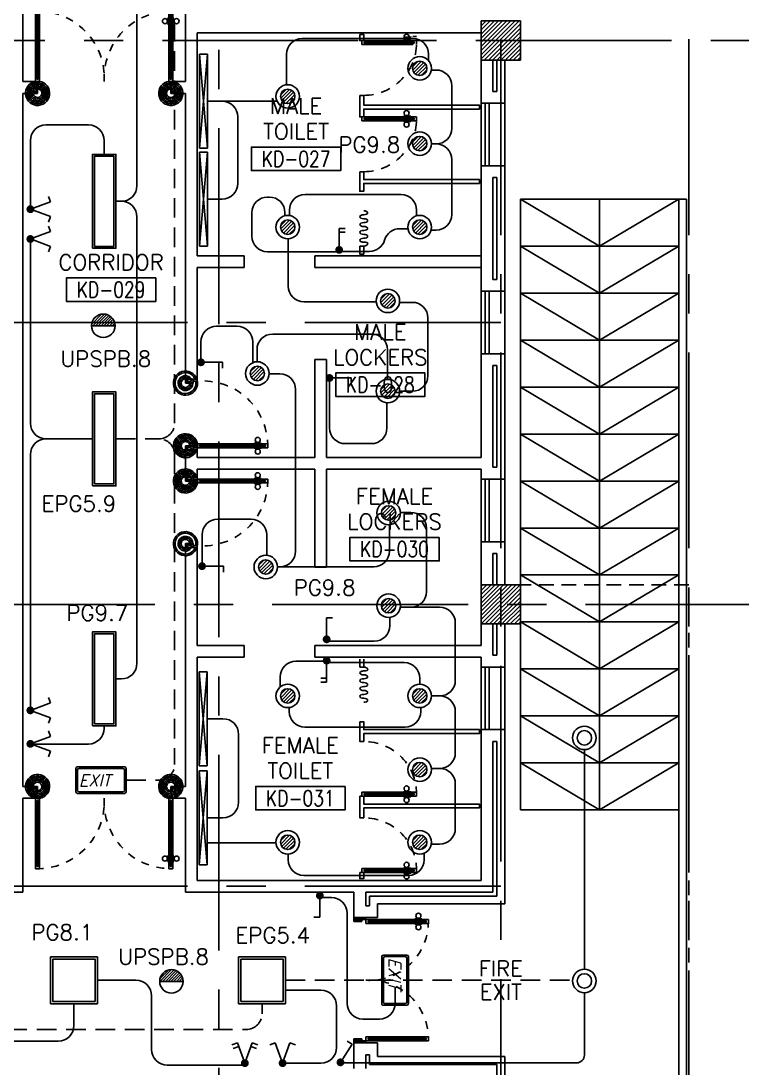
# Model space of a CAD drawing. Extents: x -0.4 to 93, y -13.2 to 77.1.
# Drawn here: x 74.54 to 83.75, y 44.25 to 57.62 of the extents above; entities that cross this region are included whole.
import ezdxf
from ezdxf.enums import TextEntityAlignment as Align

# ---------------------------------------------------------------- set-up
doc = ezdxf.new("R2010")
doc.units = 0
doc.header["$MEASUREMENT"] = 0
doc.header["$PDMODE"] = 3
doc.header["$PDSIZE"] = 0.1
for name, pattern in [('CENTERX2', [4, 2.5, -0.5, 0.5, -0.5]), ('HIDDEN', [0.375, 0.25, -0.125]), ('HIDDEN2', [0.1875, 0.125, -0.0625])]:
    doc.linetypes.add(name, pattern=pattern)
doc.layers.get('0').update_dxf_attribs({"linetype": 'CONTINUOUS'})
doc.layers.get('DEFPOINTS').update_dxf_attribs({"linetype": 'CONTINUOUS'})
for name, color, linetype in [('AX-DIM', 11, 'CONTINUOUS'), ('AXES', 11, 'CENTERX2'), ('CANOPY-LN', 11, 'CONTINUOUS'), ('COL', 11, 'CONTINUOUS'), ('CURT', 11, 'CONTINUOUS'), ('DOOR', 11, 'CONTINUOUS'), ('E-CLINE', 2, 'CONTINUOUS'), ('E-HLINE', 2, 'HIDDEN'), ('E-LITE', 4, 'CONTINUOUS'), ('E-SWITCH', 4, 'CONTINUOUS'), ('E-TEXT', 4, 'CONTINUOUS'), ('E-TRXT', 4, 'CONTINUOUS'), ('EL-LITE', 4, 'CONTINUOUS'), ('Handrail', 11, 'CONTINUOUS'), ('HAT', 11, 'CONTINUOUS'), ('INSUL', 11, 'CONTINUOUS'), ('PART', 11, 'CONTINUOUS'), ('Ramb', 11, 'CONTINUOUS'), ('RM-BOX', 11, 'CONTINUOUS'), ('RM-NAME', 11, 'CONTINUOUS'), ('RM-NO', 11, 'CONTINUOUS'), ('WALL', 11, 'CONTINUOUS'), ('WIN', 11, 'CONTINUOUS')]:
    doc.layers.add(name, color=color, linetype=linetype)
doc.styles.add('ITALICC', font='italicc')
doc.styles.add('ROMANS', font='ROMANS.shx', dxfattribs={"width": 0.6})
doc.dimstyles.new('STANDARD in', dxfattribs={"dimtxt": 0.2, "dimasz": 0.1, "dimexe": 0.07, "dimexo": 0.05, "dimgap": 0.1, "dimtad": 1, "dimdec": 0, "dimlfac": 1000, "dimzin": 0, "dimdsep": 46, "dimtxsty": 'ROMANS', "dimblk": 'ARCHTICK', "dimcen": 0.05, "dimdle": 0.05, "dimclrd": 7, "dimclre": 7, "dimclrt": 2, "dimadec": 0, "dimazin": 0, "dimtfac": 1, "dimtdec": 0, "dimtmove": 2, "dimatfit": 3, "dimldrblk": 'ARCHTICK', "dimfxl": 0, "dimtolj": 1, "dimtzin": 0, "dimarcsym": 0})

# ---------------------------------------------------------------- blocks, each defined once
blk = doc.blocks.new('_ARCHTICK')
at = {"color": 0, "linetype": 'ByBlock', "const_width": 0.15}
blk.add_lwpolyline([(-0.5, -0.5), (0.5, 0.5)], dxfattribs=at)
blk = doc.blocks.new('*D207')
at = {"layer": 'AX-DIM', "color": 7, "lineweight": -2}
for p, q in [((91.552, 64.87), (91.552, 5.45)), ((80.97, 64.82), (91.622, 64.82)), ((80.97, 5.5), (91.622, 5.5))]:
    blk.add_line(p, q, dxfattribs=at)
at = {"layer": 'DEFPOINTS', "color": 0}
for p in [(80.92, 64.82), (80.92, 5.5), (91.552, 5.5)]:
    blk.add_point(p, dxfattribs=at)
at = {"layer": 'AX-DIM', "color": 7, "lineweight": -2, "xscale": 0.1, "yscale": 0.1, "zscale": 0.1}
for p, rotation in [((91.552, 64.82), 90), ((91.552, 5.5), 270)]:
    blk.add_blockref('_ARCHTICK', p, dxfattribs=dict(at, rotation=rotation))
at = {"layer": 'AX-DIM', "color": 2, "insert": (91.352, 35.16), "char_height": 0.2, "attachment_point": 5, "rotation": 90, "style": 'ROMANS'}
blk.add_mtext('\\A1;59320', dxfattribs=at)
blk = doc.blocks.new('CURT2')
at = {"layer": 'CURT'}
blk.add_lwpolyline([(0, 0, -0.116434), (-19, -31, -0.116434), (-50, -50, -0.56066), (-101, -7, 0.45929), (-150, 50, 0.414214), (-200, 0, -0.414214), (-250, -50, -0.414214), (-300, 0, 0.414214), (-350, 50, 0.414214), (-400, 0, -0.414214), (-450, -50, -0.414214), (-500, 0, 0.414214), (-550, 50, 0.414214), (-600, 0, -0.414214), (-650, -50, -0.414214), (-700, 0, 0.414214), (-750, 50, 0.414214), (-800, 0, -0.414214), (-850, -50, -0.414214), (-900, 0, 0.414214)], format="xyb", dxfattribs=at)
blk = doc.blocks.new('RM1')
at = {"layer": 'RM-BOX'}
blk.add_lwpolyline([(570, -200), (-570, -200), (-570, -500), (570, -500)], close=True, dxfattribs=at)
at = {"layer": 'RM-NAME', "style": 'ROMANS'}
for tag, p in [('ROOMNAME1', (0, 324)), ('ROOMNAME2', (0, 0))]:
    blk.add_attdef(tag, text='', height=200, dxfattribs=at).set_placement(p, align=Align.MIDDLE)
at = {"layer": 'RM-NO', "style": 'ROMANS', "width": 0.8}
blk.add_attdef('ROOMNO', text='', height=200, dxfattribs=at).set_placement((0, -350), align=Align.MIDDLE)
blk = doc.blocks.new('A$C272A55A0')
at = {"layer": 'DOOR', "color": 0, "linetype": 'ByBlock'}
for p, q in [((0, 900), (0, 1050)), ((50, 1050), (0, 1050)), ((25, 950), (50, 950)), ((25, 900), (25, 950)), ((50, 950), (50, 1050)), ((1750, 950), (1750, 1050)), ((1750, 1050), (1800, 1050)), ((1775, 950), (1750, 950)), ((1775, 900), (1775, 950)), ((1800, 1050), (1800, 900)), ((0, 900), (25, 900)), ((75, 900), (25, 900)), ((25, 850), (25, 900)), ((42, 850), (25, 850)), ((58, 870), (42, 870)), ((42, 870), (42, 850)), ((58, 850), (58, 870)), ((75, 850), (58, 850)), ((75, 900), (75, 850)), ((1725, 900), (1775, 900)), ((1725, 900), (1725, 850)), ((1725, 850), (1742, 850)), ((1742, 870), (1758, 870)), ((1742, 850), (1742, 870)), ((1758, 870), (1758, 850)), ((1758, 850), (1775, 850)), ((1800, 900), (1775, 900)), ((1775, 850), (1775, 900)), ((1718, 160), (1709, 160)), ((1709, 95), (1709, 160)), ((1725, 173), (1718, 173)), ((1718, 173), (1718, 83)), ((1718, 95), (1718, 160)), ((1775, 173), (1782, 173)), ((1782, 173), (1782, 83)), ((1782, 160), (1791, 160)), ((1782, 95), (1782, 160)), ((1791, 95), (1791, 160)), ((25, 50), (42, 50)), ((25, 50), (25, 0)), ((25, 0), (75, 0)), ((75, 0), (25, 0)), ((42, 50), (42, 30)), ((42, 30), (58, 30)), ((58, 50), (75, 50)), ((58, 50), (58, 30)), ((75, 50), (75, 0)), ((1718, 95), (1709, 95)), ((1725, 83), (1718, 83)), ((1742, 50), (1725, 50)), ((1725, 50), (1725, 0)), ((1775, 0), (1725, 0)), ((1725, 0), (1775, 0)), ((1742, 50), (1742, 30)), ((1758, 30), (1742, 30)), ((1775, 50), (1758, 50)), ((1758, 50), (1758, 30)), ((1775, 83), (1782, 83)), ((1775, 50), (1775, 0)), ((1782, 95), (1791, 95))]:
    blk.add_line(p, q, dxfattribs=at)
at = {"layer": 'DOOR', "color": 9, "linetype": 'ByBlock'}
for p, q in [((50, 1050), (0, 1010)), ((50, 1050), (0, 937)), ((50, 1050), (37, 950)), ((1750, 1050), (1800, 1010)), ((1750, 1050), (1800, 937)), ((1750, 1050), (1763, 950))]:
    blk.add_line(p, q, dxfattribs=at)
at = {"layer": 'DOOR', "linetype": 'ByBlock'}
for p, q in [((25, 850), (25, 50)), ((42, 850), (42, 50)), ((58, 850), (58, 50)), ((75, 50), (75, 850)), ((1725, 50), (1725, 850)), ((1742, 850), (1742, 50)), ((1758, 850), (1758, 50)), ((1775, 850), (1775, 50))]:
    blk.add_line(p, q, dxfattribs=at)
at = {"layer": 'DOOR', "color": 0, "linetype": 'ByBlock'}
for centre in [(1676, 128), (1824, 128)]:
    blk.add_circle(centre, 32.4, dxfattribs=at)
at = {"layer": 'DOOR', "color": 9, "linetype": 'ByBlock'}
for centre, radius, start, end in [((50, 1050), 54.4, 203.2074, 270), ((50, 1050), 74.4, 227.7764, 270), ((50, 1050), 94.4, 238.0182, 270), ((50, 1050), 114, 244.0838, 257.3774), ((50, 1050), 34.4, 180, 270), ((50, 1050), 14.4, 180, 270), ((1750, 1050), 14.4, 270, 0), ((1750, 1050), 34.4, 270, 0), ((1750, 1050), 54.4, 270, 336.7926), ((1750, 1050), 74.4, 270, 312.2236), ((1750, 1050), 94.4, 270, 301.9818), ((1750, 1050), 114, 282.6226, 295.9162), ((50, 1050), 134, 248.1598, 259.28), ((50, 1050), 154, 251.1053, 256.2858), ((1750, 1050), 134, 280.72, 291.8402), ((1750, 1050), 154, 283.7142, 288.8947)]:
    blk.add_arc(centre, radius, start, end, dxfattribs=at)
at = {"layer": 'DOOR', "linetype": 'HIDDEN', "ltscale": 0.5}
for centre, start, end in [((50, 851), 268.3174, 3.2965), ((1750, 851), 176.7035, 271.6826)]:
    blk.add_arc(centre, 851, start, end, dxfattribs=at)
at = {"layer": 'WALL', "linetype": 'ByBlock'}
blk.add_line((1800, 900), (1800, 1050), dxfattribs=at)
blk = doc.blocks.new('DOOR90')
at = {"layer": 'DOOR', "color": 7, "linetype": 'ByBlock'}
for p, q in [((-150, 0), (0, 0)), ((-150, 0), (-150, -25)), ((0, -50), (-114, 0)), ((0, -50), (-40, 0)), ((0, -50), (0, 0)), ((-1000, -25), (-1050, -25)), ((-1050, -75), (-1050, -25)), ((-1050, -25), (-1050, -75)), ((-1000, -75), (-1050, -75)), ((-1000, -42), (-1020, -42)), ((-1020, -42), (-1020, -58)), ((-1000, -58), (-1020, -58)), ((-1000, -25), (-1000, -42)), ((-1000, -58), (-1000, -75)), ((-878, -18), (-968, -18)), ((-968, -25), (-968, -18)), ((-968, -75), (-968, -82)), ((-878, -82), (-968, -82)), ((-955, -9), (-890, -9)), ((-955, -18), (-955, -9)), ((-955, -18), (-890, -18)), ((-955, -82), (-890, -82)), ((-955, -82), (-955, -91)), ((-955, -91), (-890, -91)), ((-890, -18), (-890, -9)), ((-890, -82), (-890, -91)), ((-878, -25), (-878, -18)), ((-878, -75), (-878, -82)), ((-200, -25), (-150, -25)), ((-200, -42), (-200, -25)), ((-180, -42), (-200, -42)), ((-200, -58), (-180, -58)), ((-200, -75), (-200, -58)), ((-150, -75), (-200, -75)), ((-180, -58), (-180, -42)), ((-150, -25), (-100, -25)), ((-150, -75), (-150, -25)), ((-100, -25), (-100, -50)), ((0, -50), (-100, -37)), ((-100, -50), (0, -50)), ((-150, -875), (-100, -875)), ((-150, -900), (-150, -875)), ((-150, -900), (0, -900)), ((0, -900), (-150, -900)), ((0, -850), (-114, -900)), ((-100, -875), (-100, -850)), ((0, -850), (-100, -863)), ((-100, -850), (0, -850)), ((0, -850), (-40, -900)), ((0, -850), (0, -900))]:
    blk.add_line(p, q, dxfattribs=at)
at = {"layer": 'DOOR', "linetype": 'ByBlock'}
for p, q in [((-200, -25), (-1000, -25)), ((-200, -42), (-1000, -42)), ((-200, -58), (-1000, -58)), ((-1000, -75), (-200, -75))]:
    blk.add_line(p, q, dxfattribs=at)
at = {"layer": 'DOOR', "color": 7, "linetype": 'ByBlock'}
for centre in [(-923, 24), (-923, -124)]:
    blk.add_circle(centre, 32.4, dxfattribs=at)
for centre, radius, start, end in [((0, -50), 154, 161.1053, 166.2858), ((0, -50), 94.4, 148.0182, 180), ((0, -50), 134, 158.1598, 169.28), ((0, -50), 114, 154.0838, 167.3774), ((0, -50), 74.4, 137.7764, 180), ((0, -50), 54.4, 113.2074, 180), ((0, -50), 34.4, 90, 180), ((0, -50), 14.4, 90, 180), ((0, -850), 154, 193.7142, 198.8947), ((0, -850), 134, 190.72, 201.8402), ((0, -850), 94.4, 180, 211.9818), ((0, -850), 74.4, 180, 222.2236), ((0, -850), 54.4, 180, 246.7926), ((0, -850), 34.4, 180, 270), ((0, -850), 14.4, 180, 270)]:
    blk.add_arc(centre, radius, start, end, dxfattribs=at)
at = {"layer": 'DOOR', "linetype": 'HIDDEN', "ltscale": 0.5}
blk.add_arc((-222, -50), 828, 178.2701, 275.003, dxfattribs=at)
blk = doc.blocks.new('A$C5C1537D1')
at = {"layer": 'DOOR', "color": 0, "linetype": 'ByBlock'}
for p, q in [((25, 900), (25, 950)), ((75, 950), (25, 950)), ((25, 950), (75, 950)), ((75, 900), (75, 950)), ((1525, 900), (1525, 950)), ((1525, 950), (1575, 950)), ((1575, 950), (1525, 950)), ((1575, 900), (1575, 950)), ((25, 900), (42, 900)), ((42, 900), (42, 920)), ((42, 920), (58, 920)), ((58, 900), (58, 920)), ((58, 900), (75, 900)), ((1509, 855), (1509, 790)), ((1518, 855), (1509, 855)), ((1518, 778), (1518, 868)), ((1525, 868), (1518, 868)), ((1518, 855), (1518, 790)), ((1542, 900), (1525, 900)), ((1542, 900), (1542, 920)), ((1558, 920), (1542, 920)), ((1558, 900), (1558, 920)), ((1575, 900), (1558, 900)), ((1575, 868), (1582, 868)), ((1582, 778), (1582, 868)), ((1582, 855), (1582, 790)), ((1582, 855), (1591, 855)), ((1591, 855), (1591, 790)), ((1518, 790), (1509, 790)), ((1525, 778), (1518, 778)), ((1575, 778), (1582, 778)), ((1582, 790), (1591, 790)), ((0, 150), (25, 150)), ((0, 0), (0, 150)), ((25, 200), (25, 150)), ((42, 200), (25, 200)), ((25, 150), (25, 100)), ((75, 150), (25, 150)), ((42, 180), (42, 200)), ((58, 180), (42, 180)), ((58, 200), (58, 180)), ((75, 200), (58, 200)), ((75, 150), (75, 200)), ((1525, 150), (1525, 200)), ((1525, 200), (1542, 200)), ((1525, 150), (1575, 150)), ((1542, 200), (1542, 180)), ((1542, 180), (1558, 180)), ((1558, 180), (1558, 200)), ((1558, 200), (1575, 200)), ((1575, 200), (1575, 150)), ((1575, 150), (1575, 100)), ((1600, 150), (1575, 150)), ((1600, 0), (1600, 150)), ((50, 0), (0, 0)), ((25, 100), (50, 100)), ((50, 100), (50, 0)), ((1575, 100), (1550, 100)), ((1550, 100), (1550, 0)), ((1550, 0), (1600, 0))]:
    blk.add_line(p, q, dxfattribs=at)
at = {"layer": 'DOOR', "linetype": 'ByBlock'}
for p, q in [((25, 200), (25, 900)), ((42, 200), (42, 900)), ((58, 200), (58, 900)), ((75, 900), (75, 200)), ((1525, 900), (1525, 200)), ((1542, 200), (1542, 900)), ((1558, 200), (1558, 900)), ((1575, 200), (1575, 900))]:
    blk.add_line(p, q, dxfattribs=at)
at = {"layer": 'DOOR', "color": 9, "linetype": 'ByBlock'}
for p, q in [((50, 0), (0, 114)), ((50, 0), (0, 40)), ((50, 0), (37, 100)), ((1550, 0), (1600, 114)), ((1550, 0), (1563, 100)), ((1550, 0), (1600, 40))]:
    blk.add_line(p, q, dxfattribs=at)
at = {"layer": 'DOOR', "color": 0, "linetype": 'ByBlock'}
for centre in [(1476, 823), (1624, 823)]:
    blk.add_circle(centre, 32.4, dxfattribs=at)
at = {"layer": 'DOOR', "linetype": 'HIDDEN', "ltscale": 0.5}
for centre, start, end in [((50, 199), 356.2751, 91.9062), ((1550, 199), 88.0938, 183.7249)]:
    blk.add_arc(centre, 752, start, end, dxfattribs=at)
at = {"layer": 'DOOR', "color": 9, "linetype": 'ByBlock'}
for centre, radius, start, end in [((50, 0), 154, 103.7142, 108.8947), ((1550, 0), 154, 71.1053, 76.2858), ((50, 0), 134, 100.72, 111.8402), ((50, 0), 114, 102.6226, 115.9162), ((50, 0), 94.4, 90, 121.9818), ((50, 0), 74.4, 90, 132.2236), ((50, 0), 54.4, 90, 156.7926), ((50, 0), 34.4, 90, 180), ((50, 0), 14.4, 90, 180), ((1550, 0), 94.4, 58.0182, 90), ((1550, 0), 74.4, 47.7764, 90), ((1550, 0), 54.4, 23.2074, 90), ((1550, 0), 34.4, 0, 90), ((1550, 0), 14.4, 0, 90), ((1550, 0), 134, 68.1598, 79.28), ((1550, 0), 114, 64.0838, 77.3774)]:
    blk.add_arc(centre, radius, start, end, dxfattribs=at)
at = {"layer": 'WALL', "linetype": 'ByBlock'}
for p, q in [((0, 150), (0, 0)), ((1600, 150), (1600, 0))]:
    blk.add_line(p, q, dxfattribs=at)
blk = doc.blocks.new('COL50')
at = {"layer": 'COL'}
blk.add_lwpolyline([(-250, 250), (-250, -250), (250, -250), (250, 250)], close=True, dxfattribs=at)
blk = doc.blocks.new('*X122')
at = {"color": 0}
for p, q in [((253126, 55101), (253626, 55601)), ((253129, 55156), (253573, 55601)), ((253129, 55209), (253520, 55601)), ((253129, 55262), (253467, 55601)), ((253129, 55315), (253414, 55601)), ((253129, 55368), (253361, 55601)), ((253129, 55421), (253308, 55601)), ((253129, 55475), (253255, 55601)), ((253129, 55528), (253202, 55601)), ((253129, 55581), (253149, 55601)), ((253179, 55101), (253629, 55550)), ((253232, 55101), (253629, 55497)), ((253285, 55101), (253629, 55444)), ((253338, 55101), (253629, 55391)), ((253391, 55101), (253629, 55338)), ((253444, 55101), (253629, 55285)), ((253497, 55101), (253629, 55232)), ((253551, 55101), (253629, 55179)), ((253604, 55101), (253629, 55126))]:
    blk.add_line(p, q, dxfattribs=at)
blk = doc.blocks.new('*X118')
at = {"color": 0}
for p, q in [((253129, 62316), (253614, 62801)), ((253129, 62369), (253561, 62801)), ((253129, 62422), (253508, 62801)), ((253129, 62475), (253455, 62801)), ((253129, 62528), (253402, 62801)), ((253129, 62581), (253349, 62801)), ((253129, 62634), (253296, 62801)), ((253129, 62687), (253243, 62801)), ((253129, 62740), (253190, 62801)), ((253129, 62793), (253136, 62801)), ((253167, 62301), (253629, 62763)), ((253220, 62301), (253629, 62710)), ((253273, 62301), (253629, 62657)), ((253326, 62301), (253629, 62604)), ((253379, 62301), (253629, 62551)), ((253432, 62301), (253629, 62498)), ((253485, 62301), (253629, 62445)), ((253538, 62301), (253629, 62392)), ((253591, 62301), (253629, 62338))]:
    blk.add_line(p, q, dxfattribs=at)
blk = doc.blocks.new('1G1W')
for p, q in [((0, 0), (0.55, 0)), ((0.55, 0), (0.55, -0.15))]:
    blk.add_line(p, q)
at = {"const_width": 0.1}
blk.add_lwpolyline([(-0.05, 0, 1), (0.05, 0, 1)], format="xyb", close=True, dxfattribs=at)
blk = doc.blocks.new('1G2W')
for p, q in [((0.517, 0.188), (0.466, 0.329)), ((0, 0), (0.517, 0.188)), ((0, 0), (0.517, -0.188)), ((0.517, -0.188), (0.466, -0.329))]:
    blk.add_line(p, q)
at = {"const_width": 0.1}
blk.add_lwpolyline([(-0.05, 0, 1), (0.05, 0, 1)], format="xyb", close=True, dxfattribs=at)
blk = doc.blocks.new('2G2W')
for p, q in [((0.423, 0.154), (0.372, 0.295)), ((0.517, 0.188), (0.466, 0.329)), ((0, 0), (0.517, 0.188)), ((0, 0), (0.517, -0.188)), ((0.423, -0.154), (0.372, -0.295)), ((0.517, -0.188), (0.466, -0.329))]:
    blk.add_line(p, q)
at = {"const_width": 0.1}
blk.add_lwpolyline([(-0.05, 0, 1), (0.05, 0, 1)], format="xyb", close=True, dxfattribs=at)
blk = doc.blocks.new('L42')
at = {"layer": 'E-LITE'}
for p, q in [((0.3, 0.3), (-0.3, 0.3)), ((-0.3, 0.3), (-0.3, -0.3)), ((0.3, -0.3), (0.3, 0.3)), ((-0.3, -0.3), (0.3, -0.3))]:
    blk.add_line(p, q, dxfattribs=at)
at = {"layer": 'E-LITE', "color": 8}
blk.add_lwpolyline([(-0.27, 0.27), (-0.27, -0.27), (0.27, -0.27), (0.27, 0.27)], close=True, dxfattribs=at)
blk = doc.blocks.new('EXIT')
at = {"layer": 'E-LITE', "color": 4}
for p, q in [((-0.32, 0.15), (-0.32, -0.15)), ((0.3, 0.17), (-0.3, 0.17)), ((0.32, -0.15), (0.32, 0.15)), ((-0.3, -0.17), (0.3, -0.17))]:
    blk.add_line(p, q, dxfattribs=at)
at = {"layer": 'E-LITE', "color": 8}
for p, q in [((0.28, 0.15), (-0.28, 0.15)), ((-0.3, 0.13), (-0.3, -0.13)), ((0.3, -0.13), (0.3, 0.13)), ((-0.28, -0.15), (0.28, -0.15))]:
    blk.add_line(p, q, dxfattribs=at)
at = {"layer": 'E-LITE', "color": 4}
for centre, start, end in [((-0.3, 0.15), 90, 180), ((0.3, 0.15), 360, 90), ((-0.3, -0.15), 180, 270), ((0.3, -0.15), 270, 0)]:
    blk.add_arc(centre, 0.02, start, end, dxfattribs=at)
at = {"layer": 'E-LITE', "color": 8}
for centre, start, end in [((-0.28, 0.13), 90, 180), ((0.28, 0.13), 0, 90), ((-0.28, -0.13), 180, 270), ((0.28, -0.13), 270, 0)]:
    blk.add_arc(centre, 0.02, start, end, dxfattribs=at)
at = {"layer": 'E-LITE', "color": 5, "style": 'ITALICC'}
blk.add_text('EXIT', height=0.15, dxfattribs=at).set_placement((-0.284, -0.078))
blk = doc.blocks.new('*X62')
at = {"color": 0}
for p, q in [((21548.527, 18540.142), (21548.801, 18540.415)), ((21548.529, 18539.966), (21548.977, 18540.414)), ((21548.584, 18539.845), (21549.098, 18540.359)), ((21548.672, 18539.756), (21549.187, 18540.271)), ((21548.793, 18539.7), (21549.243, 18540.15)), ((21548.966, 18539.696), (21549.246, 18539.977))]:
    blk.add_line(p, q, dxfattribs=at)
blk = doc.blocks.new('SPOT')
at = {"layer": 'E-LITE'}
for radius in [0.6, 0.369]:
    blk.add_circle((0, 0), radius, dxfattribs=at)
at = {"layer": 'E-LITE', "color": 8}
blk.add_blockref('*X62', (-21548.886, -18540.056), dxfattribs=at)
blk = doc.blocks.new('2G1W')
for p, q in [((0, 0), (0.55, 0)), ((0.45, 0), (0.45, -0.15)), ((0.55, 0), (0.55, -0.15))]:
    blk.add_line(p, q)
at = {"const_width": 0.1}
blk.add_lwpolyline([(-0.05, 0, 1), (0.05, 0, 1)], format="xyb", close=True, dxfattribs=at)
blk = doc.blocks.new('MR14')
at = {"layer": 'E-LITE'}
for p, q in [((-600, 100), (-600, 0)), ((-600, 0), (600, 0)), ((600, 0), (600, 100))]:
    blk.add_line(p, q, dxfattribs=at)
at = {"layer": 'E-LITE', "color": 8}
for p, q in [((600, 100), (-600, 0)), ((600, 0), (-600, 100))]:
    blk.add_line(p, q, dxfattribs=at)
at = {"layer": 'E-LITE', "color": 3}
blk.add_line((600, 100), (-600, 100), dxfattribs=at)
blk = doc.blocks.new('L24')
at = {"color": 4}
blk.add_lwpolyline([(-0.6, 0.15), (-0.6, -0.15), (0.6, -0.15), (0.6, 0.15)], close=True, dxfattribs=at)
at = {"layer": 'E-LITE', "color": 8}
blk.add_lwpolyline([(-0.575, 0.125), (-0.575, -0.125), (0.575, -0.125), (0.575, 0.125)], close=True, dxfattribs=at)
blk = doc.blocks.new('EL')
at = {"layer": 'EL-LITE'}
h = blk.add_hatch(dxfattribs=at)
h.set_pattern_fill('ANSI31', color=4, scale=0.2, style=0)
h.set_pattern_definition([(45, (587.071197, 567.777136), (-0.0176776695, 0.0176776695), [])])
h.paths.add_polyline_path([(0.15, 0, 1), (-0.15, 0)])
at = {"layer": 'EL-LITE', "color": 4}
blk.add_line((-0.15, 0), (0.15, 0), dxfattribs=at)
blk.add_circle((0, 0), 0.15, dxfattribs=at)

msp = doc.modelspace()

# ---------------------------------------------------------------- linework, layer by layer
at = {"layer": 'AXES'}
for p, q in [((80.6695, -1.1143), (80.6695, 76.4248)), ((83.0695, -1.1143), (83.0695, 76.4248)), ((77.0695, 5.75), (77.0695, 64.57)), ((0.35, 57.37), (92.2481, 57.37)), ((80.6695, 53.77), (62.6695, 53.77)), ((92.2523, 50.17), (22.4295, 50.17)), ((80.6695, 46.57), (22.4295, 46.57))]:
    msp.add_line(p, q, dxfattribs=at)
at = {"layer": 'CANOPY-LN', "linetype": 'HIDDEN2', "ltscale": 1.5}
for p, q in [((83.0695, 50.42), (80.9195, 50.42)), ((83.0695, 42.72), (83.0695, 50.42))]:
    msp.add_line(p, q, dxfattribs=at)
at = {"layer": 'DOOR', "color": 97, "linetype": 'ByBlock'}
for p, q in [((78.9445, 57.37), (78.8945, 57.37)), ((78.8945, 57.32), (78.8945, 57.37)), ((78.9445, 57.37), (79.5445, 57.37)), ((78.9445, 57.353), (78.9445, 57.37)), ((79.4348, 57.4146), (79.4348, 57.4056)), ((79.4996, 57.4146), (79.4348, 57.4146)), ((79.4996, 57.4056), (79.4348, 57.4056)), ((79.4348, 57.3772), (79.4348, 57.3862)), ((79.4996, 57.3862), (79.4348, 57.3862)), ((79.4996, 57.3772), (79.4348, 57.3772)), ((79.4996, 57.4146), (79.4996, 57.4056)), ((79.4996, 57.3772), (79.4996, 57.3862)), ((79.5122, 57.4218), (79.5122, 57.4146)), ((79.5222, 57.4146), (79.5122, 57.4146)), ((79.5122, 57.37), (79.5122, 57.3772)), ((79.5222, 57.3772), (79.5122, 57.3772)), ((79.5222, 57.4218), (79.5222, 57.4146)), ((79.5222, 57.37), (79.5222, 57.3772)), ((79.5445, 57.4218), (79.5945, 57.4218)), ((79.5445, 57.37), (79.5445, 57.353)), ((79.5445, 57.37), (79.5945, 57.37)), ((79.5945, 57.37), (79.5945, 57.32)), ((79.5945, 57.32), (79.5945, 57.37)), ((78.8945, 57.32), (78.9445, 57.32)), ((78.9245, 57.353), (78.9445, 57.353)), ((78.9245, 57.337), (78.9245, 57.353)), ((78.9445, 57.337), (78.9245, 57.337)), ((78.9445, 57.353), (79.5445, 57.353)), ((78.9445, 57.337), (79.5445, 57.337)), ((78.9445, 57.32), (78.9445, 57.337)), ((79.5445, 57.32), (78.9445, 57.32)), ((79.5445, 57.353), (79.5645, 57.353)), ((79.5445, 57.337), (79.5445, 57.32)), ((79.5445, 57.337), (79.5645, 57.337)), ((79.5645, 57.353), (79.5645, 57.337)), ((78.9445, 56.395), (78.8945, 56.395)), ((78.8945, 56.345), (78.8945, 56.395)), ((78.8945, 56.345), (78.9445, 56.345)), ((78.9245, 56.378), (78.9445, 56.378)), ((78.9245, 56.362), (78.9245, 56.378)), ((78.9445, 56.362), (78.9245, 56.362)), ((78.9445, 56.395), (79.5445, 56.395)), ((78.9445, 56.378), (78.9445, 56.395)), ((78.9445, 56.378), (79.5445, 56.378)), ((78.9445, 56.362), (79.5445, 56.362)), ((78.9445, 56.345), (78.9445, 56.362)), ((79.5445, 56.345), (78.9445, 56.345)), ((79.4348, 56.4022), (79.4348, 56.4112)), ((79.4996, 56.4112), (79.4348, 56.4112)), ((79.4996, 56.4022), (79.4348, 56.4022)), ((79.4348, 56.3378), (79.4348, 56.3288)), ((79.4996, 56.3378), (79.4348, 56.3378)), ((79.4996, 56.3288), (79.4348, 56.3288)), ((79.4996, 56.4022), (79.4996, 56.4112)), ((79.4996, 56.3378), (79.4996, 56.3288)), ((79.5122, 56.395), (79.5122, 56.4022)), ((79.5222, 56.4022), (79.5122, 56.4022)), ((79.5122, 56.345), (79.5122, 56.3378)), ((79.5222, 56.3378), (79.5122, 56.3378)), ((79.5222, 56.395), (79.5222, 56.4022)), ((79.5222, 56.345), (79.5222, 56.3378)), ((79.5445, 56.395), (79.5445, 56.378)), ((79.5445, 56.395), (79.5945, 56.395)), ((79.5445, 56.378), (79.5645, 56.378)), ((79.5445, 56.362), (79.5445, 56.345)), ((79.5445, 56.362), (79.5645, 56.362)), ((79.5445, 56.345), (79.5945, 56.345)), ((79.5645, 56.378), (79.5645, 56.362)), ((79.5945, 56.395), (79.5945, 56.345)), ((79.5945, 56.345), (79.5945, 56.395))]:
    msp.add_line(p, q, dxfattribs=at)
at = {"layer": 'DOOR', "linetype": 'ByBlock'}
for p, q in [((78.8945, 47.77), (78.9445, 47.77)), ((78.8945, 47.77), (78.8945, 47.72)), ((78.9445, 47.753), (78.9245, 47.753)), ((78.9245, 47.753), (78.9245, 47.737)), ((78.9245, 47.737), (78.9445, 47.737)), ((79.5445, 47.77), (78.9445, 47.77)), ((78.9445, 47.77), (78.9445, 47.753)), ((78.9445, 47.753), (79.5445, 47.753)), ((78.9445, 47.737), (79.5445, 47.737)), ((78.9445, 47.737), (78.9445, 47.72)), ((79.4348, 47.7772), (79.4348, 47.7862)), ((79.4996, 47.7862), (79.4348, 47.7862)), ((79.4996, 47.7772), (79.4348, 47.7772)), ((79.4996, 47.7772), (79.4996, 47.7862)), ((79.5122, 47.77), (79.5122, 47.7772)), ((79.5222, 47.7772), (79.5122, 47.7772)), ((79.5222, 47.77), (79.5222, 47.7772)), ((79.5445, 47.753), (79.5445, 47.77)), ((79.5445, 47.77), (79.5945, 47.77)), ((79.5445, 47.753), (79.5645, 47.753)), ((79.5445, 47.72), (79.5445, 47.737)), ((79.5445, 47.737), (79.5645, 47.737)), ((79.5645, 47.737), (79.5645, 47.753)), ((79.5945, 47.72), (79.5945, 47.77)), ((79.5945, 47.77), (79.5945, 47.72)), ((78.9445, 47.72), (78.8945, 47.72)), ((78.9445, 47.72), (79.5445, 47.72)), ((79.4348, 47.7128), (79.4348, 47.7038)), ((79.4996, 47.7128), (79.4348, 47.7128)), ((79.4996, 47.7038), (79.4348, 47.7038)), ((79.4996, 47.7128), (79.4996, 47.7038)), ((79.5122, 47.72), (79.5122, 47.7128)), ((79.5222, 47.7128), (79.5122, 47.7128)), ((79.5222, 47.72), (79.5222, 47.7128)), ((79.5445, 47.72), (79.5945, 47.72)), ((79.4348, 46.8022), (79.4348, 46.8112)), ((79.4996, 46.8112), (79.4348, 46.8112)), ((79.4996, 46.8022), (79.4348, 46.8022)), ((79.4996, 46.8022), (79.4996, 46.8112)), ((79.5122, 46.795), (79.5122, 46.8022)), ((79.5222, 46.8022), (79.5122, 46.8022)), ((79.5222, 46.795), (79.5222, 46.8022)), ((78.8945, 46.795), (78.9445, 46.795)), ((78.8945, 46.795), (78.8945, 46.745)), ((78.9445, 46.745), (78.8945, 46.745)), ((78.9445, 46.778), (78.9245, 46.778)), ((78.9245, 46.778), (78.9245, 46.762)), ((78.9245, 46.762), (78.9445, 46.762)), ((79.5445, 46.795), (78.9445, 46.795)), ((78.9445, 46.795), (78.9445, 46.778)), ((78.9445, 46.778), (79.5445, 46.778)), ((78.9445, 46.762), (79.5445, 46.762)), ((78.9445, 46.762), (78.9445, 46.745)), ((78.9445, 46.745), (79.5445, 46.745)), ((79.4348, 46.7378), (79.4348, 46.7288)), ((79.4996, 46.7378), (79.4348, 46.7378)), ((79.4996, 46.7288), (79.4348, 46.7288)), ((79.4996, 46.7378), (79.4996, 46.7288)), ((79.5122, 46.745), (79.5122, 46.7378)), ((79.5222, 46.7378), (79.5122, 46.7378)), ((79.5222, 46.745), (79.5222, 46.7378)), ((79.5445, 46.778), (79.5445, 46.795)), ((79.5445, 46.795), (79.5945, 46.795)), ((79.5445, 46.778), (79.5645, 46.778)), ((79.5445, 46.745), (79.5445, 46.762)), ((79.5445, 46.762), (79.5645, 46.762)), ((79.5445, 46.745), (79.5945, 46.745)), ((79.5645, 46.762), (79.5645, 46.778)), ((79.5945, 46.745), (79.5945, 46.795)), ((79.5945, 46.795), (79.5945, 46.745))]:
    msp.add_line(p, q, dxfattribs=at)
at = {"layer": 'DOOR', "color": 97, "linetype": 'ByBlock'}
for centre in [(79.4672, 57.4185), (79.4672, 57.3732), (79.4672, 56.4435), (79.4672, 56.2965)]:
    msp.add_circle(centre, 0.0324, dxfattribs=at)
at = {"layer": 'DOOR', "linetype": 'ByBlock'}
for centre in [(79.4672, 47.8185), (79.4672, 47.6715), (79.4672, 46.8435), (79.4672, 46.6965)]:
    msp.add_circle(centre, 0.0324, dxfattribs=at)
at = {"layer": 'DOOR', "color": 97, "linetype": 'HIDDEN', "ltscale": 0.5}
for centre in [(78.92, 57.345), (78.92, 56.37)]:
    msp.add_arc(centre, 0.675, 269.96077, 2.12255, dxfattribs=at)
at = {"layer": 'DOOR', "linetype": 'HIDDEN', "ltscale": 0.5}
for centre in [(78.92, 47.745), (78.92, 46.77)]:
    msp.add_arc(centre, 0.675, 357.87745, 90.03923, dxfattribs=at)
at = {"layer": 'E-CLINE', "color": 4}
for p, q in [((76.0248, 58.3021), (76.0248, 55.5166)), ((78.1334, 57.3946), (79.5477, 57.3946)), ((77.9334, 56.8053), (77.9334, 57.1946)), ((79.7477, 57.1133), (79.7477, 57.1946)), ((79.783, 56.9934), (79.8429, 56.9934)), ((80.0429, 56.7934), (80.0429, 56.2493)), ((76.9244, 56.5954), (77.1122, 56.5954)), ((77.1122, 56.5954), (77.8127, 56.5954)), ((77.3122, 56.3954), (77.3122, 55.5452)), ((79.7845, 56.0493), (79.8429, 56.0493)), ((80.0429, 55.8493), (80.0429, 55.1475)), ((79.395, 55.4028), (78.1709, 55.4028)), ((75.757, 55.3166), (75.8248, 55.3166)), ((75.757, 55.3166), (75.8248, 55.3166)), ((76.9243, 55.3452), (77.1122, 55.3452)), ((76.0248, 49.4177), (76.0248, 55.1166)), ((77.9709, 55.1355), (77.9709, 55.2028)), ((79.595, 55.1316), (79.595, 55.2028)), ((77.9569, 54.8371), (77.9569, 54.2334)), ((79.7793, 54.9475), (79.8429, 54.9475)), ((79.0783, 54.0334), (78.1569, 54.0334)), ((79.3767, 54.0267), (79.539, 54.0267)), ((79.739, 53.8267), (79.739, 53.0905)), ((77.7574, 53.6215), (79.0215, 53.6215)), ((77.5574, 53.2679), (77.5574, 53.4215)), ((79.2215, 53.0425), (79.2215, 53.4215)), ((77.7115, 53.1118), (77.8504, 53.1118)), ((78.0504, 52.9118), (78.0504, 50.8507)), ((79.3778, 52.8905), (79.539, 52.8905)), ((79.3873, 51.3441), (79.5216, 51.3441)), ((79.2467, 51.1871), (79.2467, 50.8507)), ((79.7216, 51.1441), (79.7216, 50.3325)), ((77.8196, 50.6507), (77.8504, 50.6507)), ((77.8504, 50.6507), (79.0467, 50.6507)), ((79.3865, 50.1351), (79.8887, 50.1325)), ((80.0887, 49.2006), (80.0887, 49.9325)), ((75.757, 49.2177), (75.8248, 49.2177)), ((75.757, 49.2177), (75.8248, 49.2177)), ((79.7846, 49.0006), (79.8887, 49.0006)), ((77.9681, 48.8519), (77.9681, 48.8016)), ((79.6484, 48.8515), (79.6484, 48.8016)), ((76.9206, 48.7094), (77.123, 48.7094)), ((80.0887, 48.2753), (80.0887, 48.8006)), ((79.4484, 48.6016), (78.1681, 48.6016)), ((77.323, 48.5094), (77.323, 47.6437)), ((79.7837, 48.0753), (79.8887, 48.0753)), ((80.0887, 47.8753), (80.0887, 47.3095)), ((76.9206, 47.4437), (77.123, 47.4437)), ((77.8, 47.126), (76.9206, 47.126)), ((79.7829, 47.1095), (79.8887, 47.1095)), ((77.955, 46.9819), (77.955, 46.9071)), ((79.6913, 46.993), (79.6913, 46.9071)), ((78.155, 46.7071), (79.4913, 46.7071)), ((75.2213, 45.07), (75.2213, 44.7935)), ((73.0213, 44.5935), (75.0213, 44.5935))]:
    msp.add_line(p, q, dxfattribs=at)
for centre, start, end in [((78.1334, 57.1946), 90, 180), ((79.5477, 57.1946), 0, 90), ((79.8429, 56.7934), 0, 90), ((77.1122, 56.3954), 0, 90), ((79.8429, 56.2493), 270, 0), ((79.8429, 55.8493), 0, 90), ((75.8248, 55.5166), 270, 0), ((77.1122, 55.5452), 270, 0), ((78.1709, 55.2028), 90, 180), ((79.395, 55.2028), 0, 90), ((75.8248, 55.1166), 0, 90), ((79.8429, 55.1475), 270, 0), ((78.1569, 54.2334), 180, 270), ((79.539, 53.8267), 0, 90), ((77.7574, 53.4215), 90, 180), ((79.0215, 53.4215), 0, 90), ((77.8504, 52.9118), 0, 90), ((79.539, 53.0905), 270, 0), ((79.5216, 51.1441), 0, 90), ((77.8504, 50.8507), 270, 0), ((79.0467, 50.8507), 270, 0), ((79.5216, 50.3325), 270, 0), ((79.8887, 49.9325), 0, 90), ((75.8248, 49.4177), 270, 0), ((79.8887, 49.2006), 270, 0), ((79.8887, 48.8006), 0, 90), ((77.123, 48.5094), 0, 90), ((78.1681, 48.8016), 180, 270), ((79.4484, 48.8016), 270, 0), ((79.8887, 48.2753), 270, 0), ((79.8887, 47.8753), 0, 90), ((77.123, 47.6437), 270, 0), ((79.8887, 47.3095), 270, 0), ((78.155, 46.9071), 180, 270), ((79.4913, 46.9071), 270, 0), ((75.0213, 44.7935), 270, 0)]:
    msp.add_arc(centre, 0.2, start, end, dxfattribs=at)
at = {"layer": 'E-HLINE', "color": 4}
for p, q in [((76.5057, 52.4831), (76.5057, 60.589)), ((75.757, 52.2831), (76.3057, 52.2831)), ((76.5057, 52.0831), (76.5057, 48.1256)), ((75.8866, 47.9256), (76.3057, 47.9256)), ((77.9213, 45.37), (81.5866, 45.37)), ((77.6213, 45.07), (77.6213, 44.9413)), ((70.6213, 44.7413), (77.4213, 44.7413))]:
    msp.add_line(p, q, dxfattribs=at)
for centre, start, end in [((76.3057, 52.4831), 270, 0), ((76.3057, 52.0831), 0, 90), ((76.3057, 48.1256), 270, 0), ((77.4213, 44.9413), 270, 0)]:
    msp.add_arc(centre, 0.2, start, end, dxfattribs=at)
at = {"layer": 'E-LITE'}
for centre, radius in [((81.7363, 48.4652), 0.15), ((81.7363, 48.4652), 0.0922), ((81.7363, 45.361), 0.15), ((81.7363, 45.361), 0.0922)]:
    msp.add_circle(centre, radius, dxfattribs=at)
at = {"layer": 'E-SWITCH', "color": 4}
for p, q in [((74.8647, 56.2917), (75.407, 56.2917)), ((74.6647, 55.1907), (74.6647, 56.0917)), ((75.607, 55.9166), (75.607, 56.0917)), ((77.7143, 55.3714), (77.6913, 55.3714)), ((77.4913, 55.1714), (77.4913, 54.8714)), ((77.9143, 55.1327), (77.9143, 55.1714)), ((79.4859, 54.9671), (79.3787, 54.9671)), ((74.6647, 54.8107), (74.6647, 52.4831)), ((78.6062, 54.6714), (77.6913, 54.6714)), ((78.6311, 54.677), (78.9941, 54.677)), ((77.3041, 53.7206), (77.0423, 53.7206)), ((76.8423, 53.2861), (76.8423, 53.5206)), ((77.5041, 53.2564), (77.5041, 53.5206)), ((78.4828, 53.0357), (78.4828, 52.4221)), ((79.2162, 52.7431), (79.2162, 52.4221)), ((75.457, 52.2831), (74.8647, 52.2831)), ((78.6828, 52.2221), (79.0162, 52.2221)), ((74.6647, 48.7914), (74.6647, 52.0831)), ((77.4815, 51.2578), (77.0558, 51.2578)), ((76.8558, 50.6825), (76.8558, 51.0578)), ((77.6815, 50.7965), (77.6815, 51.0578)), ((79.2531, 50.0032), (79.2531, 49.8987)), ((78.4462, 49.6987), (79.0531, 49.6987)), ((78.4226, 49.4431), (78.0534, 49.4431)), ((78.4462, 49.4263), (79.4364, 49.4263)), ((77.8534, 49.1157), (77.8534, 49.2431)), ((79.6364, 49.1508), (79.6364, 49.2263)), ((75.607, 48.6177), (75.607, 48.5867)), ((74.6647, 48.3867), (75.407, 48.3867)), ((81.7363, 45.511), (81.7363, 48.3152)), ((78.3594, 46.4256), (78.5079, 46.4256)), ((78.7079, 46.2256), (78.7079, 45.074)), ((75.5213, 45.37), (76.0127, 45.37)), ((77.9213, 45.2425), (78.3738, 45.2425)), ((79.32, 45.275), (79.32, 45.074)), ((81.7363, 44.4143), (81.7363, 45.211)), ((76.2127, 45.17), (76.2127, 44.4866)), ((78.5738, 45.0425), (78.5738, 44.5116)), ((79.12, 44.874), (78.9079, 44.874)), ((77.4023, 44.2866), (76.4127, 44.2866)), ((77.9093, 44.3116), (78.3738, 44.3116)), ((78.6157, 44.3143), (81.6363, 44.3143))]:
    msp.add_line(p, q, dxfattribs=at)
for centre, radius, start, end in [((74.8647, 56.0917), 0.2, 90, 180), ((75.407, 56.0917), 0.2, 0, 90), ((77.6913, 55.1714), 0.2, 90, 180), ((77.7143, 55.1714), 0.2, 0, 90), ((79.3787, 54.7671), 0.2, 90, 164.05559), ((77.6913, 54.8714), 0.2, 180, 270), ((78.9941, 54.877), 0.2, 270, 344.05559), ((77.0423, 53.5206), 0.2, 90, 180), ((77.3041, 53.5206), 0.2, 0, 90), ((74.8647, 52.4831), 0.2, 180, 270), ((78.6828, 52.4221), 0.2, 180, 270), ((79.0162, 52.4221), 0.2, 270, 0), ((74.8647, 52.0831), 0.2, 90, 180), ((77.0558, 51.0578), 0.2, 90, 180), ((77.4815, 51.0578), 0.2, 0, 90), ((79.0531, 49.8987), 0.2, 270, 0), ((78.0534, 49.2431), 0.2, 90, 180), ((79.4364, 49.2263), 0.2, 0, 90), ((75.407, 48.5867), 0.2, 270, 0), ((78.5079, 46.2256), 0.2, 0, 90), ((76.0127, 45.17), 0.2, 0, 90), ((78.3738, 45.0425), 0.2, 0, 90), ((78.9079, 45.074), 0.2, 180, 270), ((79.12, 45.074), 0.2, 270, 0), ((76.4127, 44.4866), 0.2, 180, 270), ((78.3738, 44.5116), 0.2, 270, 0), ((81.6363, 44.4143), 0.1, 270, 0)]:
    msp.add_arc(centre, radius, start, end, dxfattribs=at)
at = {"layer": 'Handrail'}
for p, q in [((80.9195, 47.545), (80.9195, 55.345)), ((82.9395, 46.345), (82.9395, 55.345)), ((82.9395, 55.345), (83.0395, 55.345)), ((83.0395, 46.345), (83.0395, 55.345)), ((82.9395, 41.9493), (82.9395, 46.345)), ((83.0395, 41.9493), (83.0395, 46.345))]:
    msp.add_line(p, q, dxfattribs=at)
at = {"layer": 'INSUL'}
for p, q in [((80.5695, 57.12), (80.5695, 56.72)), ((80.6195, 57.12), (80.6195, 56.72)), ((80.6195, 56.72), (80.5695, 56.72)), ((80.5695, 55.62), (80.5695, 54.32)), ((80.6195, 55.62), (80.5695, 55.62)), ((80.6195, 55.62), (80.6195, 54.32)), ((80.6195, 54.32), (80.5695, 54.32)), ((80.5695, 51.92), (80.5695, 53.22)), ((80.6195, 53.22), (80.5695, 53.22)), ((80.6195, 51.92), (80.6195, 53.22)), ((80.6195, 51.92), (80.5695, 51.92)), ((80.5695, 50.82), (80.5695, 50.42)), ((80.6195, 50.82), (80.5695, 50.82)), ((80.6195, 50.82), (80.6195, 50.42)), ((80.5695, 49.52), (80.5695, 49.92)), ((80.6195, 49.52), (80.6195, 49.92)), ((80.5695, 49.52), (80.6195, 49.52)), ((80.5695, 46.495), (80.5695, 48.42)), ((80.5695, 48.42), (80.6195, 48.42)), ((80.6195, 46.445), (80.6195, 48.42)), ((78.9445, 46.495), (78.9445, 46.3184)), ((80.5695, 46.495), (78.9445, 46.495)), ((78.9945, 46.445), (78.9945, 46.3184)), ((80.6195, 46.445), (78.9945, 46.445)), ((78.9445, 46.3184), (78.9945, 46.3184)), ((78.9445, 44.4184), (78.9445, 44.245)), ((78.9445, 44.4184), (78.9945, 44.4184)), ((78.9945, 44.4184), (78.9945, 44.295)), ((80.6195, 44.295), (78.9945, 44.295)), ((80.6195, 43.22), (80.6195, 44.295))]:
    msp.add_line(p, q, dxfattribs=at)
at = {"layer": 'PART'}
for p, q in [((78.9195, 57.37), (78.8695, 57.37)), ((78.9195, 54.745), (78.8695, 54.745)), ((78.8695, 49.37), (78.8695, 49.472)), ((78.9195, 49.37), (78.8695, 49.37)), ((78.9195, 49.37), (78.9195, 49.472)), ((78.8695, 47.445), (78.8695, 47.72)), ((78.9195, 47.72), (78.8695, 47.72)), ((78.9195, 47.72), (78.8695, 47.72)), ((78.9195, 47.62), (78.9195, 47.72)), ((78.9195, 47.445), (78.9195, 47.57)), ((78.9195, 47.445), (78.8695, 47.445)), ((78.9195, 46.745), (78.8695, 46.745))]:
    msp.add_line(p, q, dxfattribs=at)
for points in [[(78.8695, 57.447), (78.9195, 57.447), (78.9195, 57.37), (78.8695, 57.37)], [(78.8695, 56.67), (78.9195, 56.67), (78.9195, 56.545), (80.3965, 56.545), (80.3965, 56.495), (78.9195, 56.495), (78.9195, 56.395), (78.8695, 56.395)], [(78.8695, 55.695), (78.9195, 55.695), (78.9195, 55.595), (80.3965, 55.595), (80.3965, 55.545), (78.9195, 55.545), (78.9195, 55.445), (78.8695, 55.445)], [(78.8695, 54.745), (78.9195, 54.745), (78.9195, 54.643), (78.8695, 54.643)], [(78.8695, 48.67), (78.9195, 48.67), (78.9195, 48.57), (80.3965, 48.57), (80.3965, 48.52), (78.9195, 48.52), (78.92, 48.42), (78.8695, 48.42)], [(78.8695, 47.72), (78.9195, 47.72), (78.9195, 47.62), (80.3965, 47.62), (80.3965, 47.57), (78.9195, 47.57), (78.92, 47.445), (78.8695, 47.445)], [(78.8695, 46.745), (78.9195, 46.745), (78.9195, 46.668), (78.8695, 46.668)]]:
    msp.add_lwpolyline(points, close=True, dxfattribs=at)
at = {"layer": 'Ramb'}
for p, q in [((82.9395, 55.345), (80.9195, 55.345)), ((80.9195, 55.345), (81.9295, 54.745)), ((81.9295, 47.545), (81.9295, 55.345)), ((81.9295, 54.745), (82.9395, 55.345)), ((82.9395, 54.745), (80.9195, 54.745)), ((80.9195, 54.745), (81.9295, 54.145)), ((81.9295, 54.145), (82.9395, 54.745)), ((82.9395, 54.145), (80.9195, 54.145)), ((80.9195, 54.145), (81.9295, 53.545)), ((81.9295, 53.545), (82.9395, 54.145)), ((82.9395, 53.545), (80.9195, 53.545)), ((80.9195, 53.545), (81.9295, 52.945)), ((81.9295, 52.945), (82.9395, 53.545)), ((82.9395, 52.945), (80.9195, 52.945)), ((80.9195, 52.945), (81.9295, 52.345)), ((81.9295, 52.345), (82.9395, 52.945)), ((82.9395, 52.345), (80.9195, 52.345)), ((80.9195, 52.345), (81.9295, 51.745)), ((81.9295, 51.745), (82.9395, 52.345)), ((82.9395, 51.745), (80.9195, 51.745)), ((80.9195, 51.745), (81.9295, 51.145)), ((81.9295, 51.145), (82.9395, 51.745)), ((82.9395, 51.145), (80.9195, 51.145)), ((80.9195, 51.145), (81.9295, 50.545)), ((81.9295, 50.545), (82.9395, 51.145)), ((82.9395, 50.545), (80.9195, 50.545)), ((80.9195, 50.545), (81.9295, 49.945)), ((81.9295, 49.945), (82.9395, 50.545)), ((82.9395, 49.945), (80.9195, 49.945)), ((80.9195, 49.945), (81.9295, 49.345)), ((81.9295, 49.345), (82.9395, 49.945)), ((82.9395, 49.345), (80.9195, 49.345)), ((80.9195, 49.345), (81.9295, 48.745)), ((81.9295, 48.745), (82.9395, 49.345)), ((82.9395, 48.745), (80.9195, 48.745)), ((80.9195, 48.745), (81.9295, 48.145)), ((81.9295, 48.145), (82.9395, 48.745)), ((82.9395, 48.145), (80.9195, 48.145)), ((80.9195, 48.145), (81.9295, 47.545)), ((81.9295, 47.545), (82.9395, 48.145)), ((82.9395, 47.545), (80.9195, 47.545))]:
    msp.add_line(p, q, dxfattribs=at)
at = {"layer": 'WALL'}
for p, q in [((74.5695, 60.095), (74.5695, 56.845)), ((74.5695, 56.845), (74.5695, 60.095)), ((76.6445, 59.545), (76.6445, 56.845)), ((80.4195, 57.47), (76.7945, 57.47)), ((76.7945, 54.62), (76.7945, 57.47)), ((80.4195, 57.12), (80.4195, 56.57)), ((80.7195, 57.12), (80.7195, 56.57)), ((74.707, 56.845), (74.5695, 56.845)), ((74.707, 56.845), (74.707, 56.695)), ((76.6445, 56.845), (76.507, 56.845)), ((76.507, 56.845), (76.507, 56.695)), ((74.5695, 56.695), (74.5695, 47.845)), ((74.707, 56.695), (74.5695, 56.695)), ((74.5695, 56.695), (74.5695, 56.245)), ((76.6445, 56.695), (76.507, 56.695)), ((76.6445, 56.695), (76.6445, 53.045)), ((76.6445, 56.695), (76.6445, 56.245)), ((80.7195, 56.57), (80.4195, 56.57)), ((80.4195, 55.77), (80.4195, 54.17)), ((80.7195, 55.77), (80.4195, 55.77)), ((80.7195, 55.77), (80.7195, 54.17)), ((77.3945, 54.62), (76.7945, 54.62)), ((77.3945, 54.62), (77.3945, 54.47)), ((78.2945, 54.47), (78.2945, 54.62)), ((80.4195, 54.62), (78.2945, 54.62)), ((77.3945, 54.47), (76.7945, 54.47)), ((76.7945, 53.045), (76.7945, 54.47)), ((80.4195, 54.47), (78.2945, 54.47)), ((80.7195, 54.17), (80.4195, 54.17)), ((80.7195, 53.37), (80.4195, 53.37)), ((80.4195, 52.045), (80.4195, 53.37)), ((80.7195, 51.77), (80.7195, 53.37)), ((78.4445, 53.295), (78.2945, 53.295)), ((78.2945, 52.045), (78.2945, 53.295)), ((78.4445, 52.045), (78.4445, 53.295)), ((76.7945, 53.045), (76.6445, 53.045)), ((76.6445, 52.145), (76.6445, 51.795)), ((76.7945, 52.145), (76.6445, 52.145)), ((76.7945, 52.045), (76.7945, 52.145)), ((78.2945, 52.045), (76.7945, 52.045)), ((80.4195, 52.045), (78.4445, 52.045)), ((78.2945, 51.895), (76.7945, 51.895)), ((76.7945, 51.895), (76.7945, 51.795)), ((78.2945, 51.895), (78.2945, 50.645)), ((78.4445, 51.895), (78.4445, 50.645)), ((80.4195, 51.895), (78.4445, 51.895)), ((80.4195, 51.77), (80.4195, 51.895)), ((76.7945, 51.795), (76.6445, 51.795)), ((80.7195, 51.77), (80.4195, 51.77)), ((80.7195, 50.97), (80.4195, 50.97)), ((80.4195, 50.42), (80.4195, 50.97)), ((80.7195, 50.42), (80.7195, 50.97)), ((76.6445, 50.895), (76.6445, 47.845)), ((76.7945, 50.895), (76.6445, 50.895)), ((76.7945, 50.895), (76.7945, 49.645)), ((78.4445, 50.645), (78.2945, 50.645)), ((80.4195, 49.645), (80.4195, 49.92)), ((80.7195, 46.345), (80.7195, 49.92)), ((77.3945, 49.645), (76.7945, 49.645)), ((77.3945, 49.495), (77.3945, 49.645)), ((78.2945, 49.645), (78.2945, 49.495)), ((80.4195, 49.645), (78.2945, 49.645)), ((76.7945, 49.495), (76.7945, 46.645)), ((77.3945, 49.495), (76.7945, 49.495)), ((80.4195, 49.495), (78.2945, 49.495)), ((80.4195, 49.37), (80.4195, 49.495)), ((80.4195, 49.37), (80.7195, 49.37)), ((80.4195, 46.645), (80.4195, 48.57)), ((80.4195, 48.57), (80.7195, 48.57)), ((74.707, 47.845), (74.5695, 47.845)), ((74.707, 47.695), (74.707, 47.845)), ((76.6445, 47.845), (76.507, 47.845)), ((76.507, 47.695), (76.507, 47.845)), ((74.5695, 47.695), (74.5695, 46.495)), ((74.707, 47.695), (74.5695, 47.695)), ((76.6445, 47.695), (76.507, 47.695)), ((76.6445, 47.695), (76.6445, 46.495)), ((80.4195, 46.645), (76.7945, 46.645)), ((74.5695, 46.495), (70.8645, 46.495)), ((78.7945, 46.495), (76.6445, 46.495)), ((78.7945, 46.495), (78.7945, 46.1704)), ((79.0945, 46.345), (79.0945, 46.1704)), ((80.7195, 46.345), (79.0945, 46.345)), ((78.7945, 46.1704), (79.0945, 46.1704)), ((78.7945, 44.5704), (79.0945, 44.5704)), ((78.7945, 44.5704), (78.7945, 44.245)), ((79.0945, 44.5704), (79.0945, 44.395)), ((80.7195, 44.395), (79.0945, 44.395)), ((80.7195, 43.22), (80.7195, 44.395))]:
    msp.add_line(p, q, dxfattribs=at)
at = {"layer": 'WIN'}
for p, q in [((80.4195, 56.57), (80.4195, 55.77)), ((80.4695, 56.57), (80.4695, 55.77)), ((80.5195, 56.57), (80.5195, 55.77)), ((80.7195, 56.57), (80.7195, 55.77)), ((80.4195, 54.17), (80.4195, 53.37)), ((80.4695, 54.17), (80.4695, 53.37)), ((80.5195, 54.17), (80.5195, 53.37)), ((80.7195, 54.17), (80.7195, 53.37)), ((80.4195, 51.77), (80.4195, 50.97)), ((80.4695, 51.77), (80.4695, 50.97)), ((80.5195, 51.77), (80.5195, 50.97)), ((80.7195, 51.77), (80.7195, 50.97)), ((80.4195, 48.57), (80.4195, 49.37)), ((80.4695, 48.57), (80.4695, 49.37)), ((80.5195, 48.57), (80.5195, 49.37)), ((80.7195, 48.57), (80.7195, 49.37))]:
    msp.add_line(p, q, dxfattribs=at)

# ---------------------------------------------------------------- block references
at = {"layer": 'COL', "xscale": -0.001000000047497451, "yscale": 0.0009999999892897904, "zscale": 0.001}
for p in [(80.6695, 57.37), (80.6695, 50.17)]:
    msp.add_blockref('COL50', p, dxfattribs=at)
at = {"layer": 'DOOR', "color": 0, "yscale": 0.0009999999892897904, "zscale": 0.001}
for name, p, xscale, rotation in [('A$C272A55A0', (74.707, 57.7454), -0.001000000047497451, 180), ('DOOR90', (76.6445, 52.145), 0.001000000047497451, 180), ('A$C5C1537D1', (78.7945, 44.5704), -0.0009999999892897904, 270)]:
    msp.add_blockref(name, p, dxfattribs=dict(at, xscale=xscale, rotation=rotation))
for name, p, xscale in [('DOOR90', (76.6445, 51.795), -0.001000000047497451), ('A$C272A55A0', (74.707, 46.7946), 0.001000000047497451)]:
    msp.add_blockref(name, p, dxfattribs=dict(at, xscale=xscale))
at = {"layer": 'E-LITE', "color": 4, "xscale": 0.0009999999892897904, "yscale": 0.0009999999892897904, "zscale": 0.001, "rotation": 270}
for p in [(76.8244, 56.5954), (76.8243, 55.3452), (76.8206, 48.7094), (76.8206, 47.4437)]:
    msp.add_blockref('MR14', p, dxfattribs=at)
at = {"layer": 'E-LITE', "color": 4, "xscale": 0.25, "yscale": 0.25, "zscale": 0.25}
for p in [(79.6346, 57.0148), (77.9499, 56.6562), (79.6346, 56.053), (77.9499, 54.9869), (79.6346, 54.9869), (79.2278, 54.0453), (77.5617, 53.1179), (79.2278, 52.8926), (79.2375, 51.3368), (77.6696, 50.647), (79.2375, 50.1524), (77.9499, 49.0008), (79.6346, 49.0008), (79.6346, 48.0592), (77.9499, 47.1318), (79.6346, 47.1318)]:
    msp.add_blockref('SPOT', p, dxfattribs=at)
at = {"layer": 'E-LITE', "color": 4}
for name, p, rotation in [('L24', (75.607, 55.3166), 90), ('L24', (75.607, 52.2831), 90), ('L24', (75.607, 49.2177), 90), ('EXIT', (79.32, 45.372), 270)]:
    msp.add_blockref(name, p, dxfattribs=dict(at, rotation=rotation))
at = {"layer": 'E-LITE'}
for p in [(75.5957, 53.7273), (76.4651, 45.3555)]:
    msp.add_blockref('EL', p, dxfattribs=at)
at = {"layer": 'E-LITE', "color": 4}
for name, p in [('EXIT', (75.5666, 47.9256)), ('L42', (75.2213, 45.37)), ('L42', (77.6213, 45.37))]:
    msp.add_blockref(name, p, dxfattribs=at)
at = {"layer": 'E-SWITCH', "color": 4, "xscale": 0.5, "yscale": 0.5, "zscale": 0.5}
for name, p in [('1G2W', (74.6647, 55.2157)), ('1G2W', (74.6647, 54.8357)), ('1G1W', (76.8423, 53.2611)), ('1G1W', (78.4828, 53.0607)), ('1G1W', (76.8558, 50.6575)), ('1G2W', (74.6647, 48.8164)), ('1G2W', (74.6647, 48.3885))]:
    msp.add_blockref(name, p, dxfattribs=at)
at = {"layer": 'E-SWITCH', "color": 4, "yscale": 0.5, "zscale": 0.5}
for name, p, xscale, rotation in [('2G1W', (78.6062, 54.6964), 0.5, 90), ('1G1W', (78.4462, 49.7237), 0.5, 90), ('2G1W', (78.4462, 49.4513), 0.5, 270), ('1G1W', (78.3594, 46.4506), 0.5, 270), ('2G2W', (77.4023, 44.3116), 0.5, 90), ('1G2W', (77.8843, 44.3116), 0.5, 90), ('1G1W', (78.6224, 44.3215), -0.5, 237.1386402198808)]:
    msp.add_blockref(name, p, dxfattribs=dict(at, xscale=xscale, rotation=rotation))
at = {"layer": 'HAT', "xscale": 0.001000000047497451, "yscale": 0.0009999999892897904, "zscale": 0.001}
for name in ['*X118', '*X122']:
    msp.add_blockref(name, (-172.709, -5.181), dxfattribs=at)
at = {"layer": 'RM-NAME', "xscale": 0.001000000047497451, "yscale": 0.0009999999892897904, "zscale": 0.001}
for p, values in [((78.0568, 56.209), {'ROOMNO': 'KD-027', 'ROOMNAME2': 'TOILET', 'ROOMNAME1': 'MALE'}), ((75.6945, 54.5375), {'ROOMNO': 'KD-029', 'ROOMNAME2': 'CORRIDOR'}), ((79.1316, 53.325), {'ROOMNO': 'KD-028', 'ROOMNAME2': 'LOCKERS', 'ROOMNAME1': 'MALE'})]:
    msp.add_blockref('RM1', p, dxfattribs=at).add_auto_attribs(values)
at = {"layer": 'WALL', "yscale": 0.0009999999892897904, "zscale": 0.0005, "rotation": 90}
for p, xscale in [((78.9195, 54.745), -0.0004999999946448952), ((78.9195, 49.37), 0.0004999999946448952)]:
    msp.add_blockref('CURT2', p, dxfattribs=dict(at, xscale=xscale))
at = {"layer": 'WALL', "xscale": 0.001000000047497451, "yscale": 0.0009999999892897904, "zscale": 0.001}
for p, values in [((79.3128, 51.2255), {'ROOMNO': 'KD-030', 'ROOMNAME2': 'LOCKERS', 'ROOMNAME1': 'FEMALE'}), ((78.1108, 48.0442), {'ROOMNO': 'KD-031', 'ROOMNAME2': 'TOILET', 'ROOMNAME1': 'FEMALE'})]:
    msp.add_blockref('RM1', p, dxfattribs=at).add_auto_attribs(values)

# ---------------------------------------------------------------- texts
at = {"layer": 'E-TEXT', "color": 4, "style": 'ROMANS'}
for s, p in [('PG9.8', (78.5961, 55.9399)), ('EPG5.9', (74.8084, 51.3556)), ('PG9.8', (78.0252, 50.2841)), ('PG9.7', (75.125, 49.9612)), ('PG8.1', (74.6774, 45.8823)), ('EPG5.4', (77.2835, 45.8449))]:
    msp.add_text(s, height=0.2, dxfattribs=at).set_placement(p)
at = {"layer": 'E-TRXT', "color": 4, "style": 'ROMANS'}
for p in [(75.0489, 53.2055), (75.7866, 45.5709)]:
    msp.add_text('UPSPB.8', height=0.2, dxfattribs=at).set_placement(p)
at = {"layer": 'RM-NAME', "style": 'ROMANS'}
for s, p in [('FIRE', (80.6695, 45.52)), ('EXIT', (80.6695, 45.22))]:
    msp.add_text(s, height=0.2, dxfattribs=at).set_placement(p, align=Align.MIDDLE)

# ---------------------------------------------------------------- dimensions: what is measured, and where the dimension line sits
at = {"layer": 'AX-DIM'}
dim = msp.add_linear_dim(base=(91.5523, 5.5), p1=(80.9195, 64.82), p2=(80.9195, 5.5), angle=270, dimstyle='STANDARD in', dxfattribs=at)
dim.commit()
dim.dimension.update_dxf_attribs({"geometry": '*D207', "text_midpoint": (91.3523, 35.16)})

doc.saveas('drawing.dxf')
